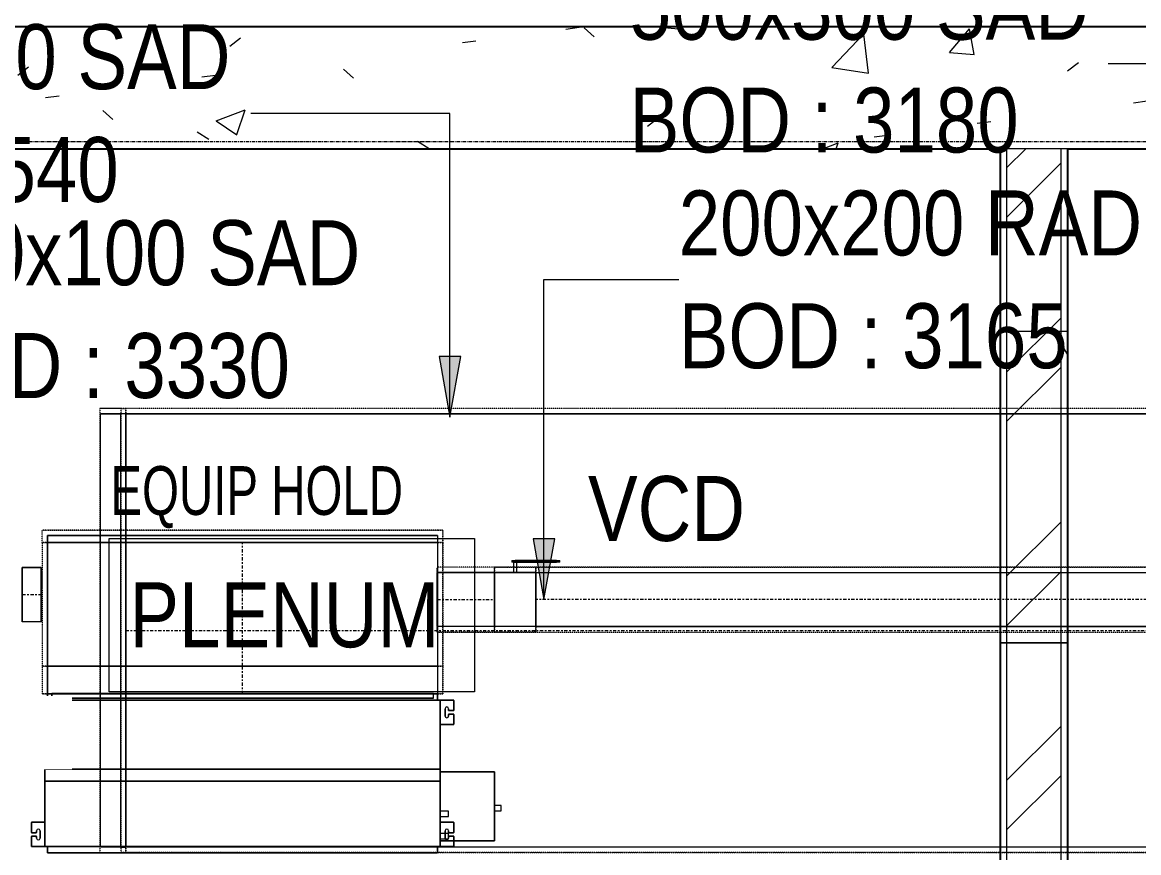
# Model space of a CAD drawing. Header units: inches. Extents: x -83664 to 20107, y -47222 to 19398.
# Drawn here: x -24759 to -20636, y -21390 to -18322 of the extents above; entities that cross this region are included whole.
import ezdxf

# ---------------------------------------------------------------- set-up
doc = ezdxf.new("R2010")
doc.units = ezdxf.units.IN
doc.header["$MEASUREMENT"] = 0
for name, pattern in [('Center', [29.999999, 12, -6, 6, -6]), ('Grid Line', [22.225, 12.7, -3.175, 3.175, -3.175]), ('Hidden 0_50', [1.0584, 0.5292, -0.5292])]:
    doc.linetypes.add(name, pattern=pattern)
for name, color, linetype, lineweight in [('A-WALL', 7, 'Continuous', 9), ('A-WALL-PATT', 7, 'Continuous', 25), ('G-ANNO-TEXT', 7, 'Continuous', 9), ('M-EQPM', 7, 'Continuous', 18), ('M-EQPM-IDEN', 7, 'Continuous', 9), ('M-HVAC-DUCT-CNTR', 7, 'Center', 9), ('M-HVAC-DUCT-IDEN', 7, 'Continuous', 18), ('ROOM TAG', 7, 'Continuous', 9), ('S-GRID', 7, 'Continuous', 9)]:
    doc.layers.add(name, color=color, linetype=linetype, lineweight=lineweight)
doc.layers.add('FF ROOM TAG_dwg', color=7, linetype='Continuous', lineweight=9, true_color=0x767676)
doc.layers.add('M-HVAC-DUCT', color=7, linetype='Continuous', lineweight=9, true_color=0xffe97f)
doc.styles.add('Arial Narrow_1', font='ARIALN.TTF', dxfattribs={"height": 1.406642})
doc.styles.add('Arial Narrow_20', font='ARIALN.TTF', dxfattribs={"width": 0.85, "height": 4572})
doc.styles.add('Arial Narrow_21', font='ARIALN.TTF', dxfattribs={"height": 240})
pattern_1 = [(225, (127511, 77274.8), (1060.66, -1060.66), []), (315, (127511, 77274.8), (1060.66, 1060.66), [])]
pattern_2 = [(225, (110.4, -293.5), (35.3553, -35.3553), []), (315, (110.4, -293.5), (35.3553, 35.3553), [])]
pattern_3 = [(0, (0, 0), (1219.2, 304.8), [50.292, -864.108, 50.292, -864.108, -4876.8]), (0, (0, 0), (1219.2, 304.8), [-1828.8, 50.292, -1778.508, 50.292, -864.108, -2133.6]), (0, (0, 0), (1219.2, 304.8), [-4572, 50.292, -559.308, 50.292, -1473.708]), (120, (457.2, 152.4), (-873.56454, 903.4582), [50.292, -864.108, 50.292, -864.108, -4876.8]), (120, (457.2, 152.4), (-873.56454, 903.4582), [-1828.8, 50.292, -1778.508, 50.292, -864.108, -2133.6]), (120, (457.2, 152.4), (-873.56454, 903.4582), [-4572, 50.292, -559.308, 50.292, -1473.708]), (240, (609.6, 762), (-345.63546, -1208.2582), [50.292, -864.108, 50.292, -864.108, -4876.8]), (240, (609.6, 762), (-345.63546, -1208.2582), [-1828.8, 50.292, -1778.508, 50.292, -864.108, -2133.6]), (240, (609.6, 762), (-345.63546, -1208.2582), [-4572, 50.292, -559.308, 50.292, -1473.708])]
pattern_4 = [(45, (0, 0), (-377.1708, 377.1708), []), (45, (0, 571.5), (-377.1708, 377.1708), [])]

# ---------------------------------------------------------------- blocks, each defined once
blk = doc.blocks.new('REMC_M_EQP_FCU_Type 2 - FCU-1F-04-04-8275427-FIRST FLOOR AC CONDITIONING LAYOUT - PART A')
at = {"layer": 'M-EQPM', "lineweight": 9, "true_color": 0x787878}
h = blk.add_hatch(dxfattribs=at)
h.set_pattern_fill('FP_44', color=8, style=0, pattern_type=2)
h.set_pattern_definition(pattern_1)
h.paths.add_polyline_path([(-704.9, -293.5), (-704.9, -295.7), (705.1, -295.7), (705.1, -293.5)])
at = {"layer": 'M-EQPM', "lineweight": 9, "true_color": 0xffffff}
h = blk.add_hatch(dxfattribs=at)
h.set_pattern_fill('FP_45', style=0, pattern_type=2)
h.set_pattern_definition(pattern_2)
h.paths.add_polyline_path([(-704.9, -293.5), (-704.9, -295.7), (705.1, -295.7), (705.1, -293.5)])
at = {"layer": 'M-EQPM'}
for p, q in [((-720, 293.5), (-720, 270.5)), ((720, 293.5), (-720, 293.5)), ((-720, 293.5), (720, 293.5)), ((-720, 270.5), (-720, 293.5)), ((720, 270.5), (720, 293.5)), ((720, 293.5), (720, 270.5)), ((-730, 248.7), (-930, 248.7)), ((-930, 248.7), (-930, -5.3)), ((-930, -5.3), (-930, 248.7)), ((-930, 248.7), (-730, 248.7)), ((-780.1, 233), (-780.1, 269.5)), ((-780.1, 269.5), (-780.1, 233)), ((-779.1, 270.5), (-730.1, 270.5)), ((-730.1, 270.5), (-779.1, 270.5)), ((-730.1, 270.5), (-730.1, 180.5)), ((-730.1, 180.5), (-730.1, 270.5)), ((730, 270.5), (-730, 270.5)), ((-730, 270.5), (-730, 248.7)), ((-730, 248.7), (-730, 270.5)), ((-730, 270.5), (730, 270.5)), ((730, 270.5), (-730, 270.5)), ((-730, 270.5), (-730, -16)), ((-730, -16), (-730, 270.5)), ((-730, 270.5), (730, 270.5)), ((-720, 270.5), (720, 270.5)), ((720, 270.5), (-720, 270.5)), ((730, 28.7), (730, 270.5)), ((730, 270.5), (730, 28.7)), ((730, -16), (730, 270.5)), ((730, 270.5), (730, -16)), ((730.1, 270.5), (779.1, 270.5)), ((730.1, 180.5), (730.1, 270.5)), ((730.1, 270.5), (730.1, 180.5)), ((779.1, 270.5), (730.1, 270.5)), ((780.1, 269.5), (780.1, 233)), ((780.1, 233), (780.1, 269.5)), ((-780.1, 181.5), (-780.1, 218)), ((-780.1, 218), (-780.1, 181.5)), ((-762.1, 232), (-779.1, 232)), ((-779.1, 232), (-762.1, 232)), ((-779.1, 219), (-762.1, 219)), ((-762.1, 219), (-779.1, 219)), ((-761.1, 239), (-761.1, 233)), ((-761.1, 233), (-761.1, 239)), ((-761.1, 218), (-761.1, 212)), ((-761.1, 212), (-761.1, 218)), ((-730, 241.7), (-760, 241.7)), ((-760, 241.7), (-760, 221.7)), ((-760, 241.7), (-760, 221.7)), ((-760, 221.7), (-730, 221.7)), ((-748.1, 212), (-748.1, 239)), ((-748.1, 239), (-748.1, 212)), ((-730, 221.7), (-730, 241.7)), ((-730, 221.7), (-730, 241.7)), ((748.1, 239), (748.1, 212)), ((748.1, 212), (748.1, 239)), ((761.1, 233), (761.1, 239)), ((761.1, 239), (761.1, 233)), ((761.1, 212), (761.1, 218)), ((761.1, 218), (761.1, 212)), ((779.1, 232), (762.1, 232)), ((762.1, 232), (779.1, 232)), ((762.1, 219), (779.1, 219)), ((779.1, 219), (762.1, 219)), ((780.1, 218), (780.1, 181.5)), ((780.1, 181.5), (780.1, 218)), ((-730.1, 180.5), (-779.1, 180.5)), ((-779.1, 180.5), (-730.1, 180.5)), ((779.1, 180.5), (730.1, 180.5)), ((730.1, 180.5), (779.1, 180.5)), ((-930, 138.7), (-955, 138.7)), ((-955, 138.7), (-955, 118.7)), ((-955, 138.7), (-955, 118.7)), ((-930, 118.7), (-930, 138.7)), ((-930, 118.7), (-930, 138.7)), ((-730, 159.4), (-760, 159.4)), ((-760, 159.4), (-760, 139.4)), ((-760, 159.4), (-760, 139.4)), ((-760, 139.4), (-730, 139.4)), ((-730, 139.4), (-730, 159.4)), ((-730, 139.4), (-730, 159.4)), ((-955, 118.7), (-930, 118.7)), ((-730, -5.3), (-730, 28.7)), ((-730, 28.7), (730, 28.7)), ((730, 28.7), (-730, 28.7)), ((-730, 28.7), (-730, -5.3)), ((-930, -5.3), (-730, -5.3)), ((-730, -5.3), (-930, -5.3)), ((730, -16), (-730, -16)), ((-730, -16), (-730, -270.5)), ((-730, -270.5), (-730, -16)), ((-730, -16), (730, -16)), ((-730, -16), (730, -16)), ((730, -16), (-730, -16)), ((730, -270.5), (730, -16)), ((730, -16), (730, -270.5)), ((-780.1, -218), (-780.1, -181.5)), ((-780.1, -181.5), (-780.1, -218)), ((-779.1, -180.5), (-730.1, -180.5)), ((-730.1, -180.5), (-779.1, -180.5)), ((-730.1, -180.5), (-730.1, -270.5)), ((-730.1, -270.5), (-730.1, -180.5)), ((730.1, -180.5), (779.1, -180.5)), ((730.1, -270.5), (730.1, -180.5)), ((730.1, -180.5), (730.1, -270.5)), ((779.1, -180.5), (730.1, -180.5)), ((780.1, -181.5), (780.1, -218)), ((780.1, -218), (780.1, -181.5)), ((-780.1, -269.5), (-780.1, -233)), ((-780.1, -233), (-780.1, -269.5)), ((-762.1, -219), (-779.1, -219)), ((-779.1, -219), (-762.1, -219)), ((-779.1, -232), (-762.1, -232)), ((-762.1, -232), (-779.1, -232)), ((-761.1, -212), (-761.1, -218)), ((-761.1, -218), (-761.1, -212)), ((-761.1, -233), (-761.1, -239)), ((-761.1, -239), (-761.1, -233)), ((-748.1, -239), (-748.1, -212)), ((-748.1, -212), (-748.1, -239)), ((748.1, -212), (748.1, -239)), ((748.1, -239), (748.1, -212)), ((761.1, -218), (761.1, -212)), ((761.1, -212), (761.1, -218)), ((761.1, -239), (761.1, -233)), ((761.1, -233), (761.1, -239)), ((779.1, -219), (762.1, -219)), ((762.1, -219), (779.1, -219)), ((762.1, -232), (779.1, -232)), ((779.1, -232), (762.1, -232)), ((780.1, -233), (780.1, -269.5)), ((780.1, -269.5), (780.1, -233)), ((-730.1, -270.5), (-779.1, -270.5)), ((-779.1, -270.5), (-730.1, -270.5)), ((-730, -270.5), (730, -270.5)), ((730, -270.5), (-730, -270.5)), ((720, -270.5), (-720, -270.5)), ((-720, -270.5), (-720, -293.5)), ((-720, -293.5), (-720, -270.5)), ((-720, -270.5), (720, -270.5)), ((705.1, -277.8), (-704.9, -277.8)), ((-704.9, -277.8), (705.1, -277.8)), ((-704.9, -277.8), (-704.9, -293.5)), ((-704.9, -277.8), (-704.9, -293.5)), ((705.1, -293.5), (705.1, -277.8)), ((705.1, -277.8), (705.1, -293.5)), ((720, -293.5), (720, -270.5)), ((720, -270.5), (720, -293.5)), ((779.1, -270.5), (730.1, -270.5)), ((730.1, -270.5), (779.1, -270.5)), ((-720, -293.5), (720, -293.5)), ((720, -293.5), (-720, -293.5)), ((705.1, -293.5), (-704.9, -293.5)), ((-704.9, -293.5), (705.1, -293.5)), ((-704.9, -293.5), (-704.9, -295.7)), ((-704.9, -293.5), (-704.9, -295.7)), ((705.1, -293.5), (-704.9, -293.5)), ((-704.9, -293.5), (705.1, -293.5)), ((705.1, -295.7), (-704.9, -295.7)), ((-704.9, -295.7), (705.1, -295.7)), ((705.1, -295.7), (705.1, -293.5)), ((705.1, -293.5), (705.1, -295.7))]:
    blk.add_line(p, q, dxfattribs=at)
for centre, radius, start, end in [((-779.1, 269.5), 1, 90, 180), ((-779.1, 269.5), 1, 90, 180), ((779.1, 269.5), 1, 0, 90), ((779.1, 269.5), 1, 0, 90), ((-779.1, 233), 1, 180, 270), ((-779.1, 233), 1, 180, 270), ((-779.1, 218), 1, 90, 180), ((-779.1, 218), 1, 90, 180), ((-762.1, 233), 1, 270, 0), ((-762.1, 233), 1, 270, 0), ((-762.1, 218), 1, 0, 90), ((-762.1, 218), 1, 0, 90), ((-754.6, 239), 6.5, 0, 180), ((-754.6, 239), 6.5, 0, 180), ((-754.6, 212), 6.5, 180, 0), ((-754.6, 212), 6.5, 180, 0), ((754.6, 239), 6.5, 0, 180), ((754.6, 239), 6.5, 0, 180), ((754.6, 212), 6.5, 180, 0), ((754.6, 212), 6.5, 180, 0), ((762.1, 233), 1, 180, 270), ((762.1, 233), 1, 180, 270), ((762.1, 218), 1, 90, 180), ((762.1, 218), 1, 90, 180), ((779.1, 233), 1, 270, 0), ((779.1, 233), 1, 270, 0), ((779.1, 218), 1, 0, 90), ((779.1, 218), 1, 0, 90), ((-779.1, 181.5), 1, 180, 270), ((-779.1, 181.5), 1, 180, 270), ((779.1, 181.5), 1, 270, 0), ((779.1, 181.5), 1, 270, 0), ((-779.1, -181.5), 1, 90, 180), ((-779.1, -181.5), 1, 90, 180), ((-754.6, -212), 6.5, 0, 180), ((-754.6, -212), 6.5, 0, 180), ((754.6, -212), 6.5, 0, 180), ((754.6, -212), 6.5, 0, 180), ((779.1, -181.5), 1, 0, 90), ((779.1, -181.5), 1, 0, 90), ((-779.1, -218), 1, 180, 270), ((-779.1, -218), 1, 180, 270), ((-779.1, -233), 1, 90, 180), ((-779.1, -233), 1, 90, 180), ((-762.1, -218), 1, 270, 0), ((-762.1, -218), 1, 270, 0), ((-762.1, -233), 1, 0, 90), ((-762.1, -233), 1, 0, 90), ((-754.6, -239), 6.5, 180, 0), ((-754.6, -239), 6.5, 180, 0), ((754.6, -239), 6.5, 180, 0), ((754.6, -239), 6.5, 180, 0), ((762.1, -218), 1, 180, 270), ((762.1, -218), 1, 180, 270), ((762.1, -233), 1, 90, 180), ((762.1, -233), 1, 90, 180), ((779.1, -218), 1, 270, 0), ((779.1, -218), 1, 270, 0), ((779.1, -233), 1, 0, 90), ((779.1, -233), 1, 0, 90), ((-779.1, -269.5), 1, 180, 270), ((-779.1, -269.5), 1, 180, 270), ((779.1, -269.5), 1, 270, 0), ((779.1, -269.5), 1, 270, 0)]:
    blk.add_arc(centre, radius, start, end, dxfattribs=at)
blk = doc.blocks.new('M_Rec Endcap - Standard-8295930-FIRST FLOOR AC CONDITIONING LAYOUT - PART A')
at = {"layer": 'M-HVAC-DUCT', "color": 6, "true_color": 0xff00ff}
for p, q in [((0, 720), (0, -720)), ((0, -720), (0, 720)), ((0, 720), (25, 720)), ((25, 720), (0, 720)), ((25, 720), (25, -720)), ((25, -720), (25, 720)), ((25, -720), (0, -720)), ((25, -720), (0, -720))]:
    blk.add_line(p, q, dxfattribs=at)
blk = doc.blocks.new('TEMW-ME-DMP-Volume Control Damper - Standard-V27-FIRST FLOOR AC CONDITIONING LAYOUT - PART A')
at = {"layer": 'M-HVAC-DUCT', "color": 6, "true_color": 0xff00ff}
for p, q in [((-165.1, 138.1), (-165.1, 144.4)), ((-152.4, 144.4), (-165.1, 144.4)), ((-165.1, 138.1), (-152.4, 138.1)), ((0, 144.4), (-152.4, 144.4)), ((-152.4, 144.4), (0, 144.4)), ((0, 138.1), (-152.4, 138.1)), ((-152.4, 138.1), (0, 138.1)), ((-6.3, 100), (-6.3, 138.1)), ((6.4, 138.1), (-6.3, 138.1)), ((6.4, 138.1), (-6.3, 138.1)), ((12.7, 144.4), (0, 144.4)), ((0, 138.1), (12.7, 138.1)), ((6.4, 138.1), (6.4, 100)), ((12.7, 144.4), (12.7, 138.1)), ((-76.2, 100), (-76.2, -100)), ((-76.2, -100), (-76.2, 100)), ((76.2, 100), (-76.2, 100)), ((-76.2, 100), (76.2, 100)), ((-76.2, 100), (76.2, 100)), ((-6.3, 100), (6.4, 100)), ((-6.3, 100), (6.4, 100)), ((76.2, 100), (76.2, -100)), ((76.2, -100), (76.2, 100)), ((-76.2, -100), (76.2, -100)), ((-76.2, -100), (76.2, -100)), ((-76.2, -100), (76.2, -100))]:
    blk.add_line(p, q, dxfattribs=at)
blk = doc.blocks.new('M_Rec Elbow - Radius - 0_75W-8999660-FIRST FLOOR AC CONDITIONING LAYOUT - PART A')
at = {"layer": 'M-HVAC-DUCT', "color": 30, "true_color": 0xff7f00}
for p, q in [((126986.1, 77002.7), (126986.1, 78602.7)), ((126986.1, 78602.7), (127060.7, 78602.7)), ((127079.3, 78602.7), (126986.1, 78602.7)), ((127060.7, 78602.7), (127060.7, 77002.7)), ((127079.3, 78602.7), (127060.7, 78602.7)), ((127079.3, 77002.7), (127079.3, 78602.7)), ((127079.3, 78602.7), (127079.3, 77002.7)), ((127060.7, 77002.7), (126986.1, 77002.7)), ((127079.3, 77002.7), (126986.1, 77002.7)), ((127060.7, 77002.7), (127079.3, 77002.7))]:
    blk.add_line(p, q, dxfattribs=at)
blk = doc.blocks.new('TEMW-SMBZ-HO-BM-HVAC-00002_rvt-1-FIRST FLOOR AC CONDITIONING LAYOUT - PART A')
at = {"layer": 'M-HVAC-DUCT', "color": 30, "linetype": 'Hidden 0_50', "true_color": 0xff7f00}
for p, q in [((127062.8, 78622.7), (126984, 78622.7)), ((127079.3, 78622.7), (126984, 78622.7)), ((126984, 78622.7), (126984, 76982.7)), ((127062.8, 78622.7), (127079.3, 78622.7)), ((127062.8, 76982.7), (127062.8, 78622.7)), ((127079.3, 76982.7), (127079.3, 78622.7)), ((127079.3, 78622.7), (127079.3, 76982.7)), ((134555.6, 78622.7), (127079.3, 78622.7)), ((134555.6, 78622.7), (127079.3, 78622.7)), ((127079.3, 78622.7), (127079.3, 76982.7)), ((127079.3, 78622.7), (127079.3, 76982.7)), ((126984, 76982.7), (127079.3, 76982.7)), ((126984, 76982.7), (127062.8, 76982.7)), ((127079.3, 76982.7), (127062.8, 76982.7)), ((127079.3, 76982.7), (134555.6, 76982.7)), ((134555.6, 76982.7), (127079.3, 76982.7))]:
    blk.add_line(p, q, dxfattribs=at)
at = {"layer": 'M-HVAC-DUCT', "color": 30, "true_color": 0xff7f00}
for p, q in [((127079.3, 78602.7), (127079.3, 77002.7)), ((127079.3, 77002.7), (127079.3, 78602.7)), ((127079.3, 78602.7), (134555.6, 78602.7)), ((134555.6, 78602.7), (127079.3, 78602.7)), ((134555.6, 77002.7), (127079.3, 77002.7)), ((134555.6, 77002.7), (127079.3, 77002.7))]:
    blk.add_line(p, q, dxfattribs=at)
at = {"layer": 'M-HVAC-DUCT', "color": 6, "linetype": 'Hidden 0_50', "true_color": 0xff00ff}
for p, q in [((128251, 78173.3), (126771, 78173.3)), ((126771, 78173.3), (128251, 78173.3)), ((126771, 78128.3), (126771, 78173.3)), ((126771, 78128.3), (126771, 78173.3)), ((128251, 78173.3), (128251, 78128.3)), ((128251, 78128.3), (128251, 78173.3)), ((128251, 78128.3), (126771, 78128.3)), ((126771, 78128.3), (128251, 78128.3)), ((126771, 78128.3), (126771, 77671.3)), ((126771, 78128.3), (126771, 77671.3)), ((128251, 78128.3), (126771, 78128.3)), ((126771, 78128.3), (128251, 78128.3)), ((128251, 77671.3), (128251, 78128.3)), ((128251, 78128.3), (128251, 77671.3)), ((128230.1, 77797), (128230.1, 78037)), ((128230.1, 78037), (128230.1, 77797)), ((128442, 78037), (128230.1, 78037)), ((128442, 78037), (128230.1, 78037)), ((128442, 78037), (128442, 77797)), ((128594.4, 78037), (128442, 78037)), ((128442, 78037), (128594.4, 78037)), ((128442, 77797), (128442, 78037)), ((128442, 77797), (128442, 78037)), ((128442, 78037), (128442, 77797)), ((128594.4, 77797), (128594.4, 78037)), ((128594.4, 78037), (128594.4, 77797)), ((128594.4, 78037), (128594.4, 77797)), ((128594.4, 77797), (128594.4, 78037)), ((134541.4, 78037), (128594.4, 78037)), ((128594.4, 78037), (134541.4, 78037)), ((128230.1, 77797), (128442, 77797)), ((128442, 77797), (128230.1, 77797)), ((128442, 77797), (128594.4, 77797)), ((128594.4, 77797), (128442, 77797)), ((128594.4, 77797), (134541.4, 77797)), ((128594.4, 77797), (134541.4, 77797)), ((128251, 77671.3), (126771, 77671.3)), ((126771, 77671.3), (128251, 77671.3)), ((128251, 77671.3), (126771, 77671.3)), ((126771, 77671.3), (128251, 77671.3)), ((126771, 77671.3), (126771, 77568.3)), ((126771, 77671.3), (126771, 77568.3)), ((128251, 77568.3), (128251, 77671.3)), ((128251, 77671.3), (128251, 77568.3)), ((128251, 77568.3), (126771, 77568.3)), ((126771, 77568.3), (128251, 77568.3))]:
    blk.add_line(p, q, dxfattribs=at)
at = {"layer": 'M-HVAC-DUCT', "color": 6, "true_color": 0xff00ff}
for p, q in [((126791, 78128.3), (128231, 78128.3)), ((128231, 78128.3), (126791, 78128.3)), ((126791, 77671.3), (126791, 78128.3)), ((126791, 78128.3), (126791, 77671.3)), ((128231, 78128.3), (128231, 77671.3)), ((128231, 78128.3), (128231, 77671.3)), ((126697.5, 78035.2), (126697.5, 77835.2)), ((126697.5, 77835.2), (126697.5, 78035.2)), ((126697.5, 78035.2), (126767.5, 78035.2)), ((126767.5, 78035.2), (126697.5, 78035.2)), ((126767.5, 78035.2), (126767.5, 77835.2)), ((126767.5, 77835.2), (126767.5, 78035.2)), ((128230.1, 78017), (128230.1, 77817)), ((128230.1, 77817), (128230.1, 78017)), ((128230.1, 78017), (128442, 78017)), ((128442, 78017), (128230.1, 78017)), ((128442, 78017), (128442, 77817)), ((128442, 77817), (128442, 78017)), ((128594.4, 77817), (128594.4, 78017)), ((128594.4, 78017), (128594.4, 77817)), ((128594.4, 78017), (134541.4, 78017)), ((128594.4, 78017), (134541.4, 78017)), ((126767.5, 77835.2), (126697.5, 77835.2)), ((126767.5, 77835.2), (126697.5, 77835.2)), ((128442, 77817), (128230.1, 77817)), ((128442, 77817), (128230.1, 77817)), ((134541.4, 77817), (128594.4, 77817)), ((128594.4, 77817), (134541.4, 77817)), ((126791, 77671.3), (128231, 77671.3)), ((128231, 77671.3), (126791, 77671.3)), ((126791, 77671.3), (128231, 77671.3)), ((128231, 77671.3), (126791, 77671.3)), ((126791, 77568.3), (126791, 77671.3)), ((126791, 77671.3), (126791, 77568.3)), ((128231, 77671.3), (128231, 77568.3)), ((128231, 77671.3), (128231, 77568.3)), ((126791, 77568.3), (128231, 77568.3)), ((128231, 77568.3), (126791, 77568.3))]:
    blk.add_line(p, q, dxfattribs=at)
at = {"layer": 'M-HVAC-DUCT-CNTR', "color": 6, "true_color": 0xff00ff}
for p, q in [((127511, 77671.3), (127511, 78128.3)), ((126697.5, 77935.2), (126767.5, 77935.2)), ((128230.1, 77917), (128442, 77917)), ((134541.4, 77917), (128594.4, 77917)), ((127511, 77568.3), (127511, 77671.3))]:
    blk.add_line(p, q, dxfattribs=at)
at = {"layer": 'M-HVAC-DUCT-CNTR', "color": 30, "true_color": 0xff7f00}
blk.add_line((127079.3, 77802.7), (134555.6, 77802.7), dxfattribs=at)
at = {"layer": 'M-EQPM', "color": 6, "linetype": 'Hidden 0_50', "lineweight": 9, "true_color": 0xff00ff, "rotation": 180}
blk.add_blockref('REMC_M_EQP_FCU_Type 2 - FCU-1F-04-04-8275427-FIRST FLOOR AC CONDITIONING LAYOUT - PART A', (127511, 77274.8), dxfattribs=at)
at = {"layer": 'M-HVAC-DUCT', "color": 6, "linetype": 'Hidden 0_50', "lineweight": 9, "true_color": 0xff00ff}
blk.add_blockref('M_Rec Elbow - Radius - 0_75W-8999660-FIRST FLOOR AC CONDITIONING LAYOUT - PART A', (0, 0), dxfattribs=at)
at = {"layer": 'M-HVAC-DUCT', "color": 6, "linetype": 'Hidden 0_50', "lineweight": 9, "true_color": 0xff00ff, "rotation": 90}
blk.add_blockref('M_Rec Endcap - Standard-8295930-FIRST FLOOR AC CONDITIONING LAYOUT - PART A', (127511, 78128.3), dxfattribs=at)
at = {"layer": 'M-HVAC-DUCT', "color": 6, "linetype": 'Hidden 0_50', "lineweight": 9, "true_color": 0xff00ff, "extrusion": (0, 0, -1)}
blk.add_blockref('TEMW-ME-DMP-Volume Control Damper - Standard-V27-FIRST FLOOR AC CONDITIONING LAYOUT - PART A', (-128518.2, 77917), dxfattribs=at)
blk = doc.blocks.new('REMC_M_EQP_FCU_Type 2 - FCU-1F-04-04-V270-FIRST FLOOR AC CONDITIONING LAYOUT - PART A')
at = {"layer": 'M-EQPM', "lineweight": 9, "true_color": 0x787878}
h = blk.add_hatch(dxfattribs=at)
h.set_pattern_fill('FP_44', color=8, style=0, pattern_type=2)
h.set_pattern_definition(pattern_1)
h.paths.add_polyline_path([(-704.9, -293.5), (-704.9, -295.7), (705.1, -295.7), (705.1, -293.5)])
at = {"layer": 'M-EQPM', "lineweight": 9, "true_color": 0xffffff}
h = blk.add_hatch(dxfattribs=at)
h.set_pattern_fill('FP_45', style=0, pattern_type=2)
h.set_pattern_definition(pattern_2)
h.paths.add_polyline_path([(-704.9, -293.5), (-704.9, -295.7), (705.1, -295.7), (705.1, -293.5)])
at = {"layer": 'M-EQPM'}
for p, q in [((-720, 293.5), (-720, 270.5)), ((720, 293.5), (-720, 293.5)), ((-720, 293.5), (720, 293.5)), ((-720, 270.5), (-720, 293.5)), ((720, 270.5), (720, 293.5)), ((720, 293.5), (720, 270.5)), ((-730, 248.7), (-930, 248.7)), ((-930, 248.7), (-930, -5.3)), ((-930, -5.3), (-930, 248.7)), ((-930, 248.7), (-730, 248.7)), ((-780.1, 233), (-780.1, 269.5)), ((-780.1, 269.5), (-780.1, 233)), ((-779.1, 270.5), (-730.1, 270.5)), ((-730.1, 270.5), (-779.1, 270.5)), ((-730.1, 270.5), (-730.1, 180.5)), ((-730.1, 180.5), (-730.1, 270.5)), ((730, 270.5), (-730, 270.5)), ((-730, 270.5), (-730, 248.7)), ((-730, 248.7), (-730, 270.5)), ((-730, 270.5), (730, 270.5)), ((730, 270.5), (-730, 270.5)), ((-730, 270.5), (-730, -16)), ((-730, -16), (-730, 270.5)), ((-730, 270.5), (730, 270.5)), ((-720, 270.5), (720, 270.5)), ((720, 270.5), (-720, 270.5)), ((730, 28.7), (730, 270.5)), ((730, 270.5), (730, 28.7)), ((730, -16), (730, 270.5)), ((730, 270.5), (730, -16)), ((730.1, 270.5), (779.1, 270.5)), ((730.1, 180.5), (730.1, 270.5)), ((730.1, 270.5), (730.1, 180.5)), ((779.1, 270.5), (730.1, 270.5)), ((780.1, 269.5), (780.1, 233)), ((780.1, 233), (780.1, 269.5)), ((-780.1, 181.5), (-780.1, 218)), ((-780.1, 218), (-780.1, 181.5)), ((-762.1, 232), (-779.1, 232)), ((-779.1, 232), (-762.1, 232)), ((-779.1, 219), (-762.1, 219)), ((-762.1, 219), (-779.1, 219)), ((-761.1, 239), (-761.1, 233)), ((-761.1, 233), (-761.1, 239)), ((-761.1, 218), (-761.1, 212)), ((-761.1, 212), (-761.1, 218)), ((-730, 241.7), (-760, 241.7)), ((-760, 241.7), (-760, 221.7)), ((-760, 241.7), (-760, 221.7)), ((-760, 221.7), (-730, 221.7)), ((-748.1, 212), (-748.1, 239)), ((-748.1, 239), (-748.1, 212)), ((-730, 221.7), (-730, 241.7)), ((-730, 221.7), (-730, 241.7)), ((748.1, 239), (748.1, 212)), ((748.1, 212), (748.1, 239)), ((761.1, 233), (761.1, 239)), ((761.1, 239), (761.1, 233)), ((761.1, 212), (761.1, 218)), ((761.1, 218), (761.1, 212)), ((779.1, 232), (762.1, 232)), ((762.1, 232), (779.1, 232)), ((762.1, 219), (779.1, 219)), ((779.1, 219), (762.1, 219)), ((780.1, 218), (780.1, 181.5)), ((780.1, 181.5), (780.1, 218)), ((-730.1, 180.5), (-779.1, 180.5)), ((-779.1, 180.5), (-730.1, 180.5)), ((779.1, 180.5), (730.1, 180.5)), ((730.1, 180.5), (779.1, 180.5)), ((-930, 138.7), (-955, 138.7)), ((-955, 138.7), (-955, 118.7)), ((-955, 138.7), (-955, 118.7)), ((-930, 118.7), (-930, 138.7)), ((-930, 118.7), (-930, 138.7)), ((-730, 159.4), (-760, 159.4)), ((-760, 159.4), (-760, 139.4)), ((-760, 159.4), (-760, 139.4)), ((-760, 139.4), (-730, 139.4)), ((-730, 139.4), (-730, 159.4)), ((-730, 139.4), (-730, 159.4)), ((-955, 118.7), (-930, 118.7)), ((-730, -5.3), (-730, 28.7)), ((-730, 28.7), (730, 28.7)), ((730, 28.7), (-730, 28.7)), ((-730, 28.7), (-730, -5.3)), ((-930, -5.3), (-730, -5.3)), ((-730, -5.3), (-930, -5.3)), ((730, -16), (-730, -16)), ((-730, -16), (-730, -270.5)), ((-730, -270.5), (-730, -16)), ((-730, -16), (730, -16)), ((-730, -16), (730, -16)), ((730, -16), (-730, -16)), ((730, -270.5), (730, -16)), ((730, -16), (730, -270.5)), ((-780.1, -218), (-780.1, -181.5)), ((-780.1, -181.5), (-780.1, -218)), ((-779.1, -180.5), (-730.1, -180.5)), ((-730.1, -180.5), (-779.1, -180.5)), ((-730.1, -180.5), (-730.1, -270.5)), ((-730.1, -270.5), (-730.1, -180.5)), ((730.1, -180.5), (779.1, -180.5)), ((730.1, -270.5), (730.1, -180.5)), ((730.1, -180.5), (730.1, -270.5)), ((779.1, -180.5), (730.1, -180.5)), ((780.1, -181.5), (780.1, -218)), ((780.1, -218), (780.1, -181.5)), ((-780.1, -269.5), (-780.1, -233)), ((-780.1, -233), (-780.1, -269.5)), ((-762.1, -219), (-779.1, -219)), ((-779.1, -219), (-762.1, -219)), ((-779.1, -232), (-762.1, -232)), ((-762.1, -232), (-779.1, -232)), ((-761.1, -212), (-761.1, -218)), ((-761.1, -218), (-761.1, -212)), ((-761.1, -233), (-761.1, -239)), ((-761.1, -239), (-761.1, -233)), ((-748.1, -239), (-748.1, -212)), ((-748.1, -212), (-748.1, -239)), ((748.1, -212), (748.1, -239)), ((748.1, -239), (748.1, -212)), ((761.1, -218), (761.1, -212)), ((761.1, -212), (761.1, -218)), ((761.1, -239), (761.1, -233)), ((761.1, -233), (761.1, -239)), ((779.1, -219), (762.1, -219)), ((762.1, -219), (779.1, -219)), ((762.1, -232), (779.1, -232)), ((779.1, -232), (762.1, -232)), ((780.1, -233), (780.1, -269.5)), ((780.1, -269.5), (780.1, -233)), ((-730.1, -270.5), (-779.1, -270.5)), ((-779.1, -270.5), (-730.1, -270.5)), ((-730, -270.5), (730, -270.5)), ((730, -270.5), (-730, -270.5)), ((720, -270.5), (-720, -270.5)), ((-720, -270.5), (-720, -293.5)), ((-720, -293.5), (-720, -270.5)), ((-720, -270.5), (720, -270.5)), ((705.1, -277.8), (-704.9, -277.8)), ((-704.9, -277.8), (705.1, -277.8)), ((-704.9, -277.8), (-704.9, -293.5)), ((-704.9, -277.8), (-704.9, -293.5)), ((705.1, -293.5), (705.1, -277.8)), ((705.1, -277.8), (705.1, -293.5)), ((720, -293.5), (720, -270.5)), ((720, -270.5), (720, -293.5)), ((779.1, -270.5), (730.1, -270.5)), ((730.1, -270.5), (779.1, -270.5)), ((-720, -293.5), (720, -293.5)), ((720, -293.5), (-720, -293.5)), ((705.1, -293.5), (-704.9, -293.5)), ((-704.9, -293.5), (705.1, -293.5)), ((-704.9, -293.5), (-704.9, -295.7)), ((-704.9, -293.5), (-704.9, -295.7)), ((705.1, -293.5), (-704.9, -293.5)), ((-704.9, -293.5), (705.1, -293.5)), ((705.1, -295.7), (-704.9, -295.7)), ((-704.9, -295.7), (705.1, -295.7)), ((705.1, -295.7), (705.1, -293.5)), ((705.1, -293.5), (705.1, -295.7))]:
    blk.add_line(p, q, dxfattribs=at)
for centre, radius, start, end in [((-779.1, 269.5), 1, 90, 180), ((-779.1, 269.5), 1, 90, 180), ((779.1, 269.5), 1, 0, 90), ((779.1, 269.5), 1, 0, 90), ((-779.1, 233), 1, 180, 270), ((-779.1, 233), 1, 180, 270), ((-779.1, 218), 1, 90, 180), ((-779.1, 218), 1, 90, 180), ((-762.1, 233), 1, 270, 0), ((-762.1, 233), 1, 270, 0), ((-762.1, 218), 1, 0, 90), ((-762.1, 218), 1, 0, 90), ((-754.6, 239), 6.5, 0, 180), ((-754.6, 239), 6.5, 0, 180), ((-754.6, 212), 6.5, 180, 0), ((-754.6, 212), 6.5, 180, 0), ((754.6, 239), 6.5, 0, 180), ((754.6, 239), 6.5, 0, 180), ((754.6, 212), 6.5, 180, 0), ((754.6, 212), 6.5, 180, 0), ((762.1, 233), 1, 180, 270), ((762.1, 233), 1, 180, 270), ((762.1, 218), 1, 90, 180), ((762.1, 218), 1, 90, 180), ((779.1, 233), 1, 270, 0), ((779.1, 233), 1, 270, 0), ((779.1, 218), 1, 0, 90), ((779.1, 218), 1, 0, 90), ((-779.1, 181.5), 1, 180, 270), ((-779.1, 181.5), 1, 180, 270), ((779.1, 181.5), 1, 270, 0), ((779.1, 181.5), 1, 270, 0), ((-779.1, -181.5), 1, 90, 180), ((-779.1, -181.5), 1, 90, 180), ((-754.6, -212), 6.5, 0, 180), ((-754.6, -212), 6.5, 0, 180), ((754.6, -212), 6.5, 0, 180), ((754.6, -212), 6.5, 0, 180), ((779.1, -181.5), 1, 0, 90), ((779.1, -181.5), 1, 0, 90), ((-779.1, -218), 1, 180, 270), ((-779.1, -218), 1, 180, 270), ((-779.1, -233), 1, 90, 180), ((-779.1, -233), 1, 90, 180), ((-762.1, -218), 1, 270, 0), ((-762.1, -218), 1, 270, 0), ((-762.1, -233), 1, 0, 90), ((-762.1, -233), 1, 0, 90), ((-754.6, -239), 6.5, 180, 0), ((-754.6, -239), 6.5, 180, 0), ((754.6, -239), 6.5, 180, 0), ((754.6, -239), 6.5, 180, 0), ((762.1, -218), 1, 180, 270), ((762.1, -218), 1, 180, 270), ((762.1, -233), 1, 90, 180), ((762.1, -233), 1, 90, 180), ((779.1, -218), 1, 270, 0), ((779.1, -218), 1, 270, 0), ((779.1, -233), 1, 0, 90), ((779.1, -233), 1, 0, 90), ((-779.1, -269.5), 1, 180, 270), ((-779.1, -269.5), 1, 180, 270), ((779.1, -269.5), 1, 270, 0), ((779.1, -269.5), 1, 270, 0)]:
    blk.add_arc(centre, radius, start, end, dxfattribs=at)
blk = doc.blocks.new('TEMW-SMBZ-HO-BM-HVAC-00002_rvt-2-FIRST FLOOR AC CONDITIONING LAYOUT - PART A')
at = {"layer": 'M-HVAC-DUCT', "color": 30, "linetype": 'Hidden 0_50', "true_color": 0xff7f00}
for p, q in [((127062.8, 78622.7), (126984, 78622.7)), ((127079.3, 78622.7), (126984, 78622.7)), ((126984, 78622.7), (126984, 76982.7)), ((127062.8, 78622.7), (127079.3, 78622.7)), ((127062.8, 76982.7), (127062.8, 78622.7)), ((127079.3, 76982.7), (127079.3, 78622.7)), ((127079.3, 78622.7), (127079.3, 76982.7)), ((134555.6, 78622.7), (127079.3, 78622.7)), ((134555.6, 78622.7), (127079.3, 78622.7)), ((127079.3, 78622.7), (127079.3, 76982.7)), ((127079.3, 78622.7), (127079.3, 76982.7)), ((126984, 76982.7), (127079.3, 76982.7)), ((126984, 76982.7), (127062.8, 76982.7)), ((127079.3, 76982.7), (127062.8, 76982.7)), ((127079.3, 76982.7), (134555.6, 76982.7)), ((134555.6, 76982.7), (127079.3, 76982.7))]:
    blk.add_line(p, q, dxfattribs=at)
at = {"layer": 'M-HVAC-DUCT', "color": 30, "true_color": 0xff7f00}
for p, q in [((127079.3, 78602.7), (127079.3, 77002.7)), ((127079.3, 77002.7), (127079.3, 78602.7)), ((127079.3, 78602.7), (134555.6, 78602.7)), ((134555.6, 78602.7), (127079.3, 78602.7)), ((134555.6, 77002.7), (127079.3, 77002.7)), ((134555.6, 77002.7), (127079.3, 77002.7))]:
    blk.add_line(p, q, dxfattribs=at)
at = {"layer": 'M-HVAC-DUCT', "color": 6, "linetype": 'Hidden 0_50', "true_color": 0xff00ff}
for p, q in [((128251, 78173.3), (126771, 78173.3)), ((126771, 78173.3), (128251, 78173.3)), ((126771, 78128.3), (126771, 78173.3)), ((126771, 78128.3), (126771, 78173.3)), ((128251, 78173.3), (128251, 78128.3)), ((128251, 78128.3), (128251, 78173.3)), ((128251, 78128.3), (126771, 78128.3)), ((126771, 78128.3), (128251, 78128.3)), ((126771, 78128.3), (126771, 77671.3)), ((126771, 78128.3), (126771, 77671.3)), ((128251, 78128.3), (126771, 78128.3)), ((126771, 78128.3), (128251, 78128.3)), ((128251, 77671.3), (128251, 78128.3)), ((128251, 78128.3), (128251, 77671.3)), ((128230.1, 77797), (128230.1, 78037)), ((128230.1, 78037), (128230.1, 77797)), ((128442, 78037), (128230.1, 78037)), ((128442, 78037), (128230.1, 78037)), ((128442, 78037), (128442, 77797)), ((128594.4, 78037), (128442, 78037)), ((128442, 78037), (128594.4, 78037)), ((128442, 77797), (128442, 78037)), ((128442, 77797), (128442, 78037)), ((128442, 78037), (128442, 77797)), ((128594.4, 77797), (128594.4, 78037)), ((128594.4, 78037), (128594.4, 77797)), ((128594.4, 78037), (128594.4, 77797)), ((128594.4, 77797), (128594.4, 78037)), ((134541.4, 78037), (128594.4, 78037)), ((128594.4, 78037), (134541.4, 78037)), ((128230.1, 77797), (128442, 77797)), ((128442, 77797), (128230.1, 77797)), ((128442, 77797), (128594.4, 77797)), ((128594.4, 77797), (128442, 77797)), ((128594.4, 77797), (134541.4, 77797)), ((128594.4, 77797), (134541.4, 77797)), ((128251, 77671.3), (126771, 77671.3)), ((126771, 77671.3), (128251, 77671.3)), ((128251, 77671.3), (126771, 77671.3)), ((126771, 77671.3), (128251, 77671.3)), ((126771, 77671.3), (126771, 77568.3)), ((126771, 77671.3), (126771, 77568.3)), ((128251, 77568.3), (128251, 77671.3)), ((128251, 77671.3), (128251, 77568.3)), ((128251, 77568.3), (126771, 77568.3)), ((126771, 77568.3), (128251, 77568.3))]:
    blk.add_line(p, q, dxfattribs=at)
at = {"layer": 'M-HVAC-DUCT', "color": 6, "true_color": 0xff00ff}
for p, q in [((126791, 78128.3), (128231, 78128.3)), ((128231, 78128.3), (126791, 78128.3)), ((126791, 77671.3), (126791, 78128.3)), ((126791, 78128.3), (126791, 77671.3)), ((128231, 78128.3), (128231, 77671.3)), ((128231, 78128.3), (128231, 77671.3)), ((126697.5, 78035.2), (126697.5, 77835.2)), ((126697.5, 77835.2), (126697.5, 78035.2)), ((126697.5, 78035.2), (126767.5, 78035.2)), ((126767.5, 78035.2), (126697.5, 78035.2)), ((126767.5, 78035.2), (126767.5, 77835.2)), ((126767.5, 77835.2), (126767.5, 78035.2)), ((128230.1, 78017), (128230.1, 77817)), ((128230.1, 77817), (128230.1, 78017)), ((128230.1, 78017), (128442, 78017)), ((128442, 78017), (128230.1, 78017)), ((128442, 78017), (128442, 77817)), ((128442, 77817), (128442, 78017)), ((128594.4, 77817), (128594.4, 78017)), ((128594.4, 78017), (128594.4, 77817)), ((128594.4, 78017), (134541.4, 78017)), ((128594.4, 78017), (134541.4, 78017)), ((126767.5, 77835.2), (126697.5, 77835.2)), ((126767.5, 77835.2), (126697.5, 77835.2)), ((128442, 77817), (128230.1, 77817)), ((128442, 77817), (128230.1, 77817)), ((134541.4, 77817), (128594.4, 77817)), ((128594.4, 77817), (134541.4, 77817)), ((126791, 77671.3), (128231, 77671.3)), ((128231, 77671.3), (126791, 77671.3)), ((126791, 77671.3), (128231, 77671.3)), ((128231, 77671.3), (126791, 77671.3)), ((126791, 77568.3), (126791, 77671.3)), ((126791, 77671.3), (126791, 77568.3)), ((128231, 77671.3), (128231, 77568.3)), ((128231, 77671.3), (128231, 77568.3)), ((126791, 77568.3), (128231, 77568.3)), ((128231, 77568.3), (126791, 77568.3))]:
    blk.add_line(p, q, dxfattribs=at)
at = {"layer": 'M-HVAC-DUCT-CNTR', "color": 6, "true_color": 0xff00ff}
for p, q in [((127511, 77671.3), (127511, 78128.3)), ((126697.5, 77935.2), (126767.5, 77935.2)), ((128230.1, 77917), (128442, 77917)), ((134541.4, 77917), (128594.4, 77917)), ((127511, 77568.3), (127511, 77671.3))]:
    blk.add_line(p, q, dxfattribs=at)
at = {"layer": 'M-HVAC-DUCT-CNTR', "color": 30, "true_color": 0xff7f00}
blk.add_line((127079.3, 77802.7), (134555.6, 77802.7), dxfattribs=at)
at = {"layer": 'M-EQPM', "color": 6, "linetype": 'Hidden 0_50', "lineweight": 9, "true_color": 0xff00ff, "rotation": 180}
blk.add_blockref('REMC_M_EQP_FCU_Type 2 - FCU-1F-04-04-V270-FIRST FLOOR AC CONDITIONING LAYOUT - PART A', (127511, 77274.8), dxfattribs=at)
at = {"layer": 'M-HVAC-DUCT', "color": 6, "linetype": 'Hidden 0_50', "lineweight": 9, "true_color": 0xff00ff}
blk.add_blockref('M_Rec Elbow - Radius - 0_75W-8999660-FIRST FLOOR AC CONDITIONING LAYOUT - PART A', (0, 0), dxfattribs=at)
at = {"layer": 'M-HVAC-DUCT', "color": 6, "linetype": 'Hidden 0_50', "lineweight": 9, "true_color": 0xff00ff, "rotation": 90}
blk.add_blockref('M_Rec Endcap - Standard-8295930-FIRST FLOOR AC CONDITIONING LAYOUT - PART A', (127511, 78128.3), dxfattribs=at)
at = {"layer": 'M-HVAC-DUCT', "color": 6, "linetype": 'Hidden 0_50', "lineweight": 9, "true_color": 0xff00ff, "extrusion": (0, 0, -1)}
blk.add_blockref('TEMW-ME-DMP-Volume Control Damper - Standard-V27-FIRST FLOOR AC CONDITIONING LAYOUT - PART A', (-128518.2, 77917), dxfattribs=at)
blk = doc.blocks.new('SMBZ_Hospital Arch Model_2026_01_29_rvt-1-FIRST FLOOR AC CONDITIONING LAYOUT - PART A')
at = {"layer": 'A-WALL-PATT', "lineweight": 9, "true_color": 0xbbbbbb}
h = blk.add_hatch(dxfattribs=at)
h.set_pattern_fill('FP_14', color=9, style=0, pattern_type=2)
h.set_pattern_definition([(50, (0, 0), (1093.1044, -95.634), [114.3, -1257.3]), (355, (0, 0), (-211.4575, 1146.341), [91.44, -1005.84]), (100.451, (91.1, -8), (881.656, 1050.7), [97.14, -1068.54]), (46.184, (0, 304.8), (1626.475, -252.257), [171.45, -1885.95]), (96.636, (135.5, 283.8), (1424.416, 1484.565), [145.71, -1602.811]), (351.184, (0, 304.8), (1424.43, 1484.551), [137.16, -1508.76]), (21, (152.4, 228.6), (909.6863, -613.591), [114.3, -1257.3]), (326, (152.4, 228.6), (370.812, 1105.129), [91.44, -1005.84]), (71.451, (228.2, 177.5), (1280.503, 491.528), [97.14, -1068.54]), (37.5, (0, 0), (18.5313, 507.3303), [50.292, -943.356, 50.292, -970.788, -1009.65]), (37.5, (0, 0), (18.5313, 507.3303), [-2014.728, 50.292, -959.358]), (7.5, (0, 0), (400.9178, 601.0836), [50.292, -531.876, 50.292, -920.496, -384.81]), (7.5, (0, 0), (400.9178, 601.0836), [-1552.956, 50.292, -334.518]), (327.5, (-339.85, 0), (813.5452, -34.3737), [50.292, -330.708, 50.292, -1138.428, -1577.34]), (327.5, (-339.85, 0), (813.5452, -34.3737), [-1569.72, 50.292, -1527.048]), (317.5, (-492.25, 0), (888.7755, 152.56), [50.292, -445.008, 50.292, -739.14, -1120.14]), (317.5, (-492.25, 0), (888.7755, 152.56), [-1284.732, 50.292, -1069.848])])
h.paths.add_polyline_path([(133059.4, 79582.7), (133059.4, 80032.7), (124909.4, 80032.7), (124909.4, 79582.7), (132914.7, 79582.7)])
h = blk.add_hatch(dxfattribs=at)
h.set_pattern_fill('FP_13', color=9, style=0, pattern_type=2)
h.set_pattern_definition(pattern_3)
h.paths.add_polyline_path([(130334.4, 79107.1), (130334.4, 79582.7), (130309.4, 79582.7), (130309.4, 79107.1)])
h = blk.add_hatch(dxfattribs=at)
h.set_pattern_fill('FP_12', color=9, style=0, pattern_type=2)
h.set_pattern_definition(pattern_4)
h.paths.add_polyline_path([(130534.4, 79107.1), (130534.4, 79582.7), (130334.4, 79582.7), (130334.4, 79107.1)])
h = blk.add_hatch(dxfattribs=at)
h.set_pattern_fill('FP_12', color=9, style=0, pattern_type=2)
h.set_pattern_definition(pattern_4)
h.paths.add_polyline_path([(130334.4, 75307.7), (130534.4, 75307.7), (130534.4, 79107.1), (130334.4, 79107.1), (130334.4, 75332.7)])
h = blk.add_hatch(dxfattribs=at)
h.set_pattern_fill('FP_13', color=9, style=0, pattern_type=2)
h.set_pattern_definition(pattern_3)
h.paths.add_polyline_path([(130559.4, 75307.7), (130559.4, 79107.1), (130534.4, 79107.1), (130534.4, 75307.7)])
at = {"layer": 'A-WALL', "color": 9, "lineweight": 25, "true_color": 0xbbbbbb}
for p, q in [((133059.4, 80032.7), (124909.4, 80032.7)), ((124909.4, 79582.7), (130309.4, 79582.7)), ((130309.4, 79582.7), (130309.4, 79107.1)), ((130559.4, 79107.1), (130559.4, 79582.7)), ((130559.4, 79582.7), (133059.4, 79582.7)), ((130309.4, 79107.1), (130309.4, 75332.7)), ((130559.4, 75332.7), (130559.4, 79107.1))]:
    blk.add_line(p, q, dxfattribs=at)
at = {"layer": 'A-WALL', "color": 9, "true_color": 0xbbbbbb}
for p, q in [((133059.4, 80032.7), (124909.4, 80032.7)), ((124909.4, 79582.7), (130309.4, 79582.7)), ((130334.4, 79582.7), (130309.4, 79582.7)), ((130309.4, 79582.7), (130309.4, 79107.1)), ((130334.4, 79107.1), (130334.4, 79582.7)), ((130534.4, 79582.7), (130334.4, 79582.7)), ((130559.4, 79582.7), (130534.4, 79582.7)), ((130534.4, 79107.1), (130534.4, 79582.7)), ((130559.4, 79107.1), (130559.4, 79582.7)), ((130559.4, 79582.7), (133059.4, 79582.7)), ((130309.4, 79107.1), (130309.4, 78907.1)), ((130334.4, 75332.7), (130334.4, 79107.1)), ((130534.4, 75332.7), (130534.4, 79107.1)), ((130559.4, 78907.1), (130559.4, 79107.1)), ((130309.4, 78907.1), (130309.4, 77757.1)), ((130559.4, 78907.1), (130309.4, 78907.1)), ((130559.4, 78907.1), (130309.4, 78907.1)), ((130559.4, 77757.1), (130559.4, 78907.1)), ((130309.4, 77757.1), (130309.4, 75332.7)), ((130309.4, 77757.1), (130559.4, 77757.1)), ((130559.4, 77757.1), (130309.4, 77757.1)), ((130559.4, 75332.7), (130559.4, 77757.1))]:
    blk.add_line(p, q, dxfattribs=at)
blk = doc.blocks.new('FF ROOM TAG_dwg-8877209-FIRST FLOOR AC CONDITIONING LAYOUT - PART A')
at = {"layer": 'ROOM TAG', "insert": (1247060, 1874854), "char_height": 4572, "width": 32256.44, "attachment_point": 2, "line_spacing_factor": 0.974696, "style": 'Arial Narrow_20'}
blk.add_mtext('EQUIP HOLD', dxfattribs=at)

msp = doc.modelspace()

# ---------------------------------------------------------------- hatches: boundary and pattern name
at = {"layer": 'M-HVAC-DUCT-IDEN', "lineweight": 9}
for points in [[(-23179.8, -19781.7), (-23140.1, -19556.7), (-23219.4, -19556.7)], [(-22832.4, -20455.2), (-22792.7, -20230.2), (-22872, -20230.2)]]:
    msp.add_hatch(color=256, dxfattribs=at).paths.add_polyline_path(points)

# ---------------------------------------------------------------- linework, layer by layer
at = {"layer": 'G-ANNO-TEXT', "flags": 128}
msp.add_lwpolyline([(-24438.7, -20229), (-23088.7, -20229), (-23088.7, -20796), (-24438.7, -20796)], close=True, dxfattribs=at)
at = {"layer": 'M-HVAC-DUCT-IDEN', "lineweight": 9}
for p, q in [((-20303.6, -18476.3), (-20748.8, -18476.3)), ((-23179.8, -18659), (-23915.2, -18659)), ((-23179.8, -19781.7), (-23179.8, -18659)), ((-22832.4, -19273.2), (-22334.7, -19273.2)), ((-22832.4, -20455.2), (-22832.4, -19273.2)), ((-23140.1, -19556.7), (-23219.4, -19556.7)), ((-23219.4, -19556.7), (-23179.8, -19781.7)), ((-23179.8, -19781.7), (-23140.1, -19556.7)), ((-22792.7, -20230.2), (-22872, -20230.2)), ((-22872, -20230.2), (-22832.4, -20455.2)), ((-22832.4, -20455.2), (-22792.7, -20230.2))]:
    msp.add_line(p, q, dxfattribs=at)
at = {"layer": 'S-GRID', "color": 254, "linetype": 'Grid Line', "true_color": 0xdcdcdc}
msp.add_line((20106.7, -18764.5), (-81517, -18764.5), dxfattribs=at)

# ---------------------------------------------------------------- block references
at = {"lineweight": 5}
for name in ['SMBZ_Hospital Arch Model_2026_01_29_rvt-1-FIRST FLOOR AC CONDITIONING LAYOUT - PART A', 'TEMW-SMBZ-HO-BM-HVAC-00002_rvt-1-FIRST FLOOR AC CONDITIONING LAYOUT - PART A', 'TEMW-SMBZ-HO-BM-HVAC-00002_rvt-2-FIRST FLOOR AC CONDITIONING LAYOUT - PART A']:
    msp.add_blockref(name, (-151456.7, -98372.2), dxfattribs=at)
at = {"layer": 'FF ROOM TAG_dwg', "color": 7, "xscale": 0.03937007874015915, "yscale": 0.03937007874015915, "zscale": 0.03937007874015915}
msp.add_blockref('FF ROOM TAG_dwg-8877209-FIRST FLOOR AC CONDITIONING LAYOUT - PART A', (-72990.3, -93775.4), dxfattribs=at)
msp.add_blockref('FF ROOM TAG_dwg-8877209-FIRST FLOOR AC CONDITIONING LAYOUT - PART A', (-72990.3, -93775.4), dxfattribs=at)
msp.add_blockref('FF ROOM TAG_dwg-8877209-FIRST FLOOR AC CONDITIONING LAYOUT - PART A', (-72990.3, -93775.4), dxfattribs=at)
msp.add_blockref('FF ROOM TAG_dwg-8877209-FIRST FLOOR AC CONDITIONING LAYOUT - PART A', (-72990.3, -93775.4), dxfattribs=at)
msp.add_blockref('FF ROOM TAG_dwg-8877209-FIRST FLOOR AC CONDITIONING LAYOUT - PART A', (-72990.3, -93775.4), dxfattribs=at)

# ---------------------------------------------------------------- texts
at = {"layer": 'G-ANNO-TEXT', "char_height": 240, "attachment_point": 1, "style": 'Arial Narrow_21'}
for s, insert, width in [('VCD', (-22669.9, -19998.7), 733.544), ('PLENUM', (-24363.7, -20391.4), 1443.037)]:
    msp.add_mtext(s, dxfattribs=dict(at, insert=insert, width=width))
at = {"layer": 'M-HVAC-DUCT-IDEN', "lineweight": 9, "char_height": 240, "attachment_point": 1, "style": 'Arial Narrow_21'}
for s, insert, width in [('500x300 SAD', (-22515.8, -18146.7), 2128.48), ('1600x700 SAD', (-25839.7, -18329.4), 2320.885), ('BOD : 3180', (-22515.8, -18563.4), 1803.797), ('BOD : 3540', (-25839.7, -18746.2), 1803.797), ('200x200 RAD', (-22334.7, -18943.6), 2152.531), ('150x100 SAD', (-25207.4, -19053.7), 2128.48), ('BOD : 3165', (-22334.7, -19360.4), 1803.797), ('BOD : 3330', (-25207.4, -19470.4), 1803.797)]:
    msp.add_mtext(s, dxfattribs=dict(at, insert=insert, width=width))

# ---------------------------------------------------------------- next in the draw order: texts
at = {"layer": 'M-EQPM-IDEN', "insert": (-26316, -20856.9), "char_height": 180, "width": 1695.569, "attachment_point": 1, "style": 'Arial Narrow_1', "bg_fill": 3, "box_fill_scale": 1.25, "bg_fill_color": 256, "bg_fill_true_color": 13158600, "bg_fill_transparency": 0}
msp.add_mtext('FCU-1F-04-04', dxfattribs=at)

doc.saveas('drawing.dxf')
